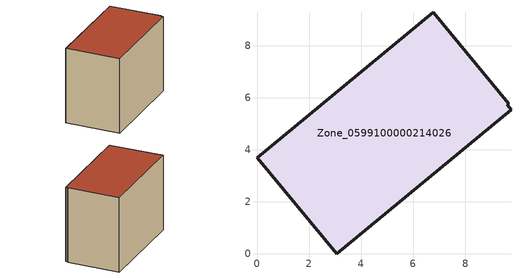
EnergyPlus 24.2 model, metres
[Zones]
Zone_0599100000214026
 floor ground (C_G): 9.68,5.78 9.61,5.72 9.76,5.55 3.06,0 0,3.7 6.76,9.29 z0
 wall outside (C_F): 9.68,5.78 6.76,9.29 0,3.7 3.06,0 9.76,5.55 9.61,5.72 9.68,5.78 z0:6.68
 roof outside (C_R): 9.61,5.72 9.68,5.78 6.76,9.29 0,3.7 3.06,0 9.76,5.55 z6.68
[BUILDING]
Pand.0599100000214026: North Axis=0; Terrain=City; Loads Convergence Tolerance Value=0.04; Temperature Convergence Tolerance Value=0.4; Solar Distribution=FullExterior; Maximum Number of Warmup Days=25; Minimum Number of Warmup Days=1
[Site:Location]
Rotterdam.The.Hague.AP_ZH_NLD Design_Conditions: Latitude=51.96; Longitude=4.45; Time Zone=1; Elevation=-4.5
[SITE:GROUNDTEMPERATURE:BUILDINGSURFACE]
18, 18, 18, 18, 18, 18, 18, 18, 18, 18, 18, 18
[MATERIAL] Thermal Absorptance=0.9; Solar Absorptance=0.7; Visible Absorptance=0.7
Name | Roughness | Thickness | Conductivity | Density | Specific Heat
G.TI.1946 | MediumSmooth | 0.15 | 1 | 540 | 1210
F.TI.1946 | Rough | 0.3 | 0.857143 | 1920 | 840
R.TI.1946 | MediumRough | 0.2 | 0.1 | 1500 | 1000
[CONSTRUCTION]
C_G: G.TI.1946
C_F: F.TI.1946
C_R: R.TI.1946
[ZONE]
Zone_0599100000214026: Type=1; Multiplier=1; Ceiling Height=Autocalculate; Volume=Autocalculate; Floor Area=autocalculate; Part of Total Floor Area=Yes
[ZONEINFILTRATION:DESIGNFLOWRATE]
Infil_Zone_0599100000214026: Zone or ZoneList or Space or SpaceList=Zone_0599100000214026; Schedule=AlwaysOn; Design Flow Rate Calculation Method=Flow/Area; Flow Rate per Floor Area=0.003; Constant Term Coefficient=1; Temperature Term Coefficient=0; Velocity Term Coefficient=0; Velocity Squared Term Coefficient=0
[HVACTEMPLATE:ZONE:IDEALLOADSAIRSYSTEM]
Zone_0599100000214026: Maximum Heating Supply Air Temperature=50; Minimum Cooling Supply Air Temperature=13; Maximum Heating Supply Air Humidity Ratio=0.0156; Minimum Cooling Supply Air Humidity Ratio=0.0077; Heating Limit=NoLimit; Cooling Limit=NoLimit; Dehumidification Control Type=ConstantSensibleHeatRatio; Cooling Sensible Heat Ratio=0.7; Dehumidification Setpoint=60; Humidification Control Type=None; Humidification Setpoint=30; Outdoor Air Method=None; Outdoor Air Flow Rate per Person=0.00944; Outdoor Air Flow Rate per Zone Floor Area=0; Outdoor Air Flow Rate per Zone=0; Demand Controlled Ventilation Type=None; Outdoor Air Economizer Type=NoEconomizer; Heat Recovery Type=None; Sensible Heat Recovery Effectiveness=0.7; Latent Heat Recovery Effectiveness=0.65
[ZONECONTROL:THERMOSTAT]
ThermostatControl_Zone_0599100000214026: Zone or ZoneList=Zone_0599100000214026; Control Type Schedule=DualSetpointControlType; Control 1=Thermostat_Zone_0599100000214026; Temperature Difference Between Cutout And Setpoint=0
[THERMOSTATSETPOINT:DUALSETPOINT]
Thermostat_Zone_0599100000214026: Heating Setpoint Temperature Schedule=HeatingSetpoint_Zone_0599100000214026; Cooling Setpoint Temperature Schedule=CoolingSetpoint_Zone_0599100000214026
[SCHEDULE:COMPACT]
HeatingSetpoint_Zone_0599100000214026: Through: 12/31, For: AllDays, Until: 24:00, 21
CoolingSetpoint_Zone_0599100000214026: Through: 12/31, For: AllDays, Until: 24:00, 24
DualSetpointControlType: Through: 12/31, For: AllDays, Until: 24:00, 4
AlwaysOn: Through: 12/31, For: AllDays, Until: 24:00, 1
